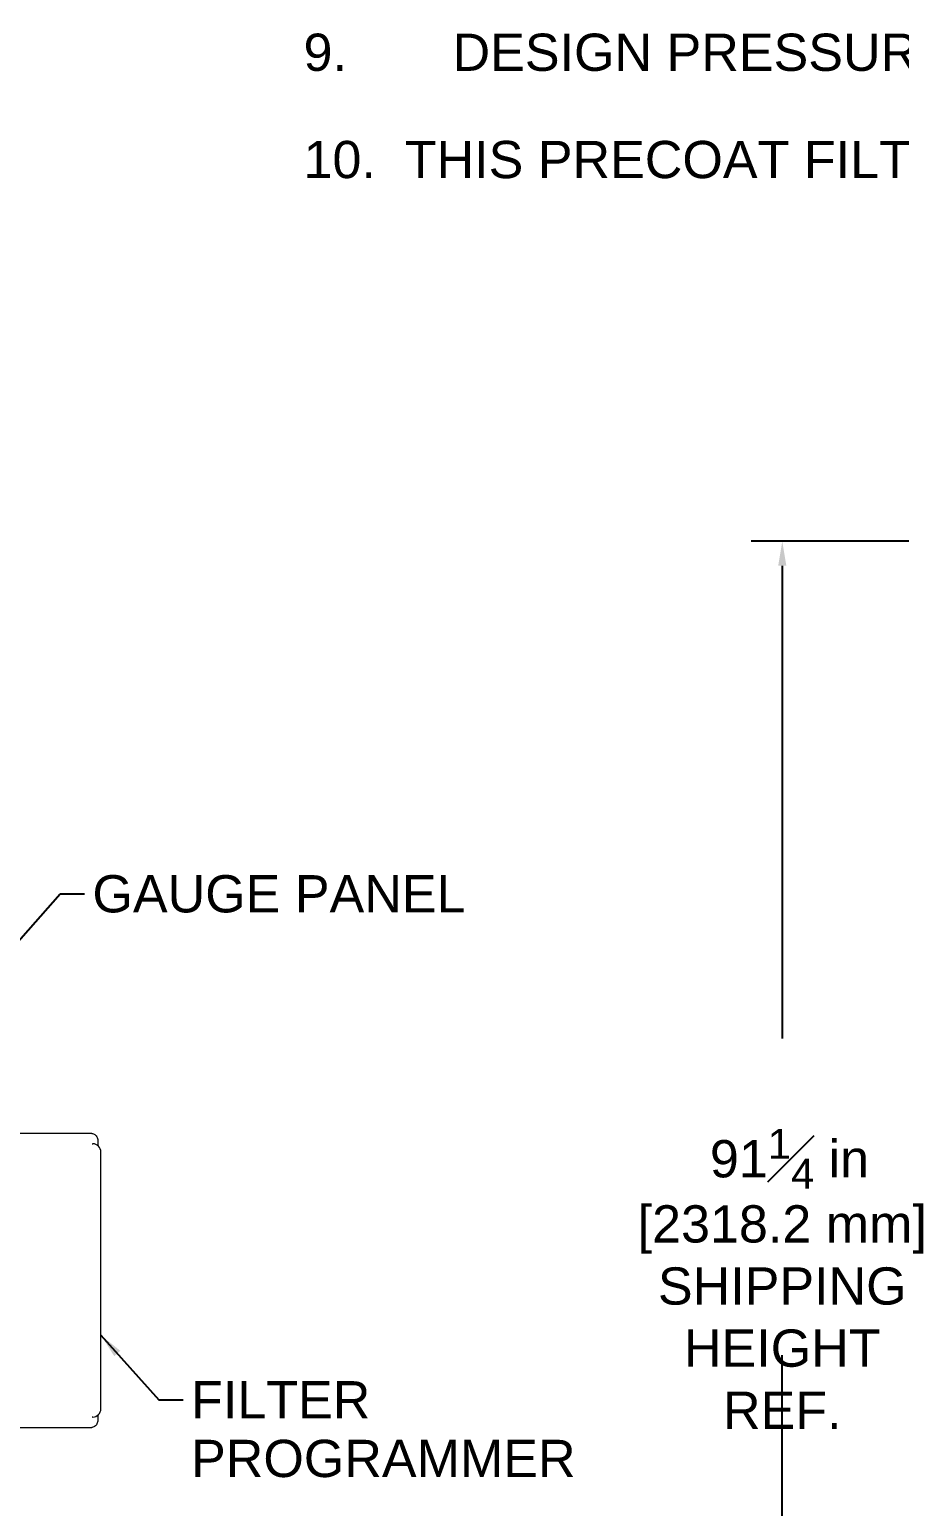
# Model space of a CAD drawing. Header units: inches. Extents: x 19 to 503, y 7 to 322.
# Drawn here: x 277.1 to 329.7, y 92.7 to 181.9 of the extents above; entities that cross this region are included whole.
import ezdxf

# ---------------------------------------------------------------- set-up
doc = ezdxf.new("R2010")
doc.units = ezdxf.units.IN
doc.header["$LTSCALE"] = 15
doc.header["$MEASUREMENT"] = 0
for name, color, linetype, lineweight in [('Dimension (ANSI)', 7, 'Continuous', 25), ('Symbol (ANSI)', 7, 'Continuous', 25), ('Visible (ANSI)', 7, 'Continuous', 50)]:
    doc.layers.add(name, color=color, linetype=linetype, lineweight=lineweight)
doc.styles.add('MEMCOR Medium', font='arial.ttf')
doc.styles.add('Standard D-E NeptuneBenson', font='arial.ttf')
doc.dimstyles.new('Default (ANSI)', dxfattribs={"dimscale": 15, "dimtxt": 0.15, "dimasz": 0.098425, "dimexe": 0.125, "dimexo": 0.0625, "dimgap": 0.031496, "dimtad": 0, "dimtih": 1, "dimtoh": 1, "dimdec": 4, "dimrnd": 1e-08, "dimzin": 3, "dimdsep": 46, "dimlunit": 5, "dimtxsty": 'MEMCOR Medium', "dimcen": 0.09, "dimdle": 0.393701, "dimclrd": 256, "dimclre": 256, "dimclrt": 256, "dimadec": 0, "dimazin": 1, "dimtfac": 0.8, "dimtofl": 0, "dimtmove": 0, "dimatfit": 3, "dimfxl": 1, "dimfrac": 1, "dimtolj": 1, "dimtzin": 4, "dimlwd": -1, "dimlwe": -1, "dimarcsym": 0})
doc.dimstyles.new('Default (ANSI)$7', dxfattribs={"dimscale": 15, "dimtxt": 0.15, "dimasz": 0.098425, "dimexe": 0.125, "dimexo": 0.0625, "dimgap": 0.031496, "dimtad": 0, "dimtih": 1, "dimtoh": 1, "dimdec": 4, "dimrnd": 1e-08, "dimzin": 3, "dimdsep": 46, "dimlunit": 5, "dimtxsty": 'MEMCOR Medium', "dimcen": 0.09, "dimdle": 0.393701, "dimclrd": 256, "dimclre": 256, "dimclrt": 256, "dimadec": 0, "dimazin": 1, "dimtfac": 0.8, "dimtofl": 0, "dimtmove": 0, "dimatfit": 3, "dimfxl": 1, "dimfrac": 1, "dimtolj": 1, "dimtzin": 4, "dimlwd": -1, "dimlwe": -1, "dimarcsym": 0})

# ---------------------------------------------------------------- blocks, each defined once
blk = doc.blocks.new('*D25')
at = {"layer": 'Defpoints', "color": 0, "transparency": 16777216}
for p in [(389.524, 150.965), (322.574, 59.697), (369.936, 59.697)]:
    blk.add_point(p, dxfattribs=at)
at = {"layer": 'Dimension (ANSI)', "transparency": 16777216}
for p, q in [((388.587, 150.965), (320.699, 150.965)), ((322.574, 149.489), (322.574, 120.941)), ((322.574, 61.174), (322.574, 101.819)), ((368.999, 59.697), (320.699, 59.697))]:
    blk.add_line(p, q, dxfattribs=at)
for points in [[(322.328, 149.489), (322.82, 149.489), (322.574, 150.965)], [(322.328, 61.174), (322.82, 61.174), (322.574, 59.697)]]:
    blk.add_solid(points, dxfattribs=at)
at = {"layer": 'Dimension (ANSI)', "transparency": 16777216, "char_height": 2.25, "attachment_point": 5, "style": 'MEMCOR Medium'}
for s, insert in [('\\A1; \\fArial|b0|i0;91{\\H0.8x;\\S1#4;} in', (322.574, 113.675)), ('\\A1;[2318.2 mm]{\\P\\fArial|b0|i0;SHIPPING\\P\\fArial|b0|i0;HEIGHT\\P\\fArial|b0|i0;REF.}', (322.574, 104.114))]:
    blk.add_mtext(s, dxfattribs=dict(at, insert=insert))

msp = doc.modelspace()

# ---------------------------------------------------------------- linework, layer by layer
at = {"layer": 'Visible (ANSI)', "linetype": 'Continuous', "lineweight": 18}
for p, q in [((280.871781, 115.200384), (273.621781, 115.200384)), ((281.246781, 114.700384), (281.246781, 114.462061)), ((281.429794, 98.575384), (281.429794, 114.075384)), ((281.246781, 98.188707), (281.246781, 97.950384)), ((273.621781, 97.450384), (280.871781, 97.450384))]:
    msp.add_line(p, q, dxfattribs=at)
for centre, start, end in [((280.929794, 114.075384), 0, 90), ((280.929794, 98.575384), 270, 0)]:
    msp.add_arc(centre, 0.5, start, end, dxfattribs=at)
for points, knots in [([(280.871781, 115.200384), (280.907058, 115.200384), (280.942169, 115.194154), (281.008025, 115.171636), (281.03808, 115.154831), (281.095445, 115.11252), (281.120284, 115.086039), (281.167867, 115.022913), (281.187112, 114.985683), (281.21699, 114.910405), (281.227465, 114.872202), (281.241889, 114.794811), (281.245773, 114.755631), (281.246724, 114.711042), (281.246781, 114.705713), (281.246781, 114.700384)], [4.71238898, 4.71238898, 4.71238898, 4.71238898, 4.881717064, 4.881717064, 5.065708718, 5.065708718, 5.298074764, 5.298074764, 5.61223403, 5.61223403, 5.926393295, 5.926393295, 6.24055256, 6.24055256, 6.283185307, 6.283185307, 6.283185307, 6.283185307]), ([(280.908748, 114.579484), (280.908748, 114.579484), (280.913583, 114.577102), (280.923694, 114.575618), (280.926742, 114.575384), (280.929794, 114.575384)], [1.3021109587, 1.3021109587, 1.3021109587, 1.3021109587, 1.4975605794, 1.4975605794, 1.5707963268, 1.5707963268, 1.5707963268, 1.5707963268]), ([(281.246781, 97.950384), (281.246781, 97.911114), (281.243734, 97.871856), (281.231122, 97.794225), (281.221611, 97.755864), (281.194157, 97.680292), (281.176364, 97.642969), (281.126032, 97.569833), (281.093208, 97.533261), (281.014112, 97.481861), (280.9744, 97.464293), (280.911278, 97.452287), (280.891535, 97.450384), (280.871781, 97.450384)], [0, 0, 0, 0, 0.314159265, 0.314159265, 0.628318531, 0.628318531, 0.942477796, 0.942477796, 1.256637061, 1.256637061, 1.47597936, 1.47597936, 1.570796327, 1.570796327, 1.570796327, 1.570796327])]:
    msp.add_open_spline(points, degree=3, knots=knots, dxfattribs=at)
msp.add_open_spline([(280.929794, 98.075384), (280.918598, 98.075384), (280.908748, 98.071284), (280.908748, 98.071284)], degree=3, dxfattribs=at)

# ---------------------------------------------------------------- texts
at = {"layer": 'Symbol (ANSI)'}
for s, insert, char_height, width, attachment_point, line_spacing_factor, style in [('\\fArial|b0|i0;NOTES:\\P\\fArial|b0|i0;1.^I\\fArial|b0|i0;FILTER TANK IS TO BE CONSTRUCTED OF HIGH QUALITY A36 CARBON STEEL, UPPER HEAD THICKNESS = 1 1/2" (38.1mm), \\PLOWER HEAD THICKNESS = 5/16" (7.93mm) & SHELL THICKNESS = 1/4" (6.35mm).\\P\\fArial|b0|i0;2.^I\\fArial|b0|i0;INTERIOR OF TANK IS LINED WITH FLEXSOL 3000. EXTERIOR IS COATED WITH 5-8 MILS OF HIGH SOLIDS ENAMEL. NO WELDING \\POR EXTREME HEAT IS TO BE APPLIED TO TANK AFTER LINING OR COATING PROCESS IS DONE.\\P\\fArial|b0|i0;3.^I\\fArial|b0|i0;ELECTRICAL REQUIREMENTS: 120VAC-10-60Hz, 15 AMP CIRCUIT PROTECTION.\\P\\fArial|b0|i0;4.^I\\fArial|b0|i0;LOCATE ALL ELECTRICAL ITEMS IN A NON-HAZARDOUS LOCATION.\\P\\fArial|b0|i0;5.^I\\fArial|b0|i0;ELECTRICAL CONNECTIONS ARE THE RESPONSIBILITY OF THE CUSTOMER.\\P\\fArial|b0|i0;6.^I\\fArial|b0|i0;MEDIA QUANTITIES ARE INDICATED FOR INFORMATIONAL PURPOSES ONLY.\\P\\fArial|b0|i0;7.^I\\fArial|b0|i0;ALL PNEUMATIC TUBING SUPPLIED BY POOL CONTRACTOR.\\P\\fArial|b0|i0;8.^I\\fArial|b0|i0;DRAIN VALVE MUST BE A BUTTERFLY VALVE AND INSTALLED DIRECTLY ON THE BOTTOM TANK HEAD.\\P\\fArial|b0|i0;9.^I\\fArial|b0|i0;DESIGN PRESSURE IS 50 PSI (344.73 kpa). HYDROSTATICALLY TESTED TO 75 PSI (517.11 kpa).\\P\\fArial|b0|i0;10.  THIS PRECOAT FILTER UTILIZES TUBE ELEMENTS AND THE EFFECTIVE  FILTRATION AREA REPRESENTS THE UNCOATED AREA\\P', (293.663442, 252.890936), 2.250000072, 203.25800982, 1, 1.727336, 'Standard D-E NeptuneBenson'), ('\\fArial|b0|i0;FILTER\\P\\fArial|b0|i0;PROGRAMMER', (286.87109, 100.242136), 2.25000007, 23.23228074, 1, 0.944221, 'MEMCOR Medium'), ('\\fArial|b0|i0;8in [DN200]\\P\\fArial|b0|i0;INFLUENT CONN.\\P\\fArial|b0|i0;W/6in\\P\\fArial|b0|i0;REDUCING BUSHING', (357.637195, 100.267342), 2.25000007, 31.96646566, 3, 0.944221, 'MEMCOR Medium')]:
    msp.add_mtext(s, dxfattribs=dict(at, insert=insert, char_height=char_height, width=width, attachment_point=attachment_point, line_spacing_factor=line_spacing_factor, style=style))
at = {"layer": 'Symbol (ANSI)', "insert": (280.914962, 130.801385), "char_height": 2.25000007, "width": 22.53944573, "attachment_point": 1, "style": 'MEMCOR Medium'}
msp.add_mtext('\\fArial|b0|i0;GAUGE PANEL', dxfattribs=at)

# ---------------------------------------------------------------- dimensions: what is measured, and where the dimension line sits
at = {"layer": 'Dimension (ANSI)'}
dim = msp.add_linear_dim(base=(322.573859, 59.697384), p1=(389.524082, 150.965384), p2=(369.936431, 59.697384), angle=90, text=' \\fArial|b0|i0;<> in\\X[2318.2 mm]{\\P\\fArial|b0|i0;SHIPPING\\P\\fArial|b0|i0;HEIGHT\\P\\fArial|b0|i0;REF.}', dimstyle='Default (ANSI)', override={"dimgap": 0.031496, "dimdec": 4, "dimpost": '', "dimtol": 0, "dimlim": 0, "dimtp": 0, "dimtm": 0, "dimtdec": 2, "dimatfit": 1}, dxfattribs=at)
dim.commit()
dim.dimension.update_dxf_attribs({"geometry": '*D25', "text_midpoint": (322.573859, 111.379821), "dimtype": 160})

# ---------------------------------------------------------------- leaders
at = {"layer": 'Symbol (ANSI)', "annotation_type": 0, "has_hookline": 1}
for points, hookline_direction, text_width in [([(274.234826, 124.322567), (278.966143, 129.676385), (280.442521, 129.676385)], 0, 22.254435), ([(281.429794, 103.013616), (284.922271, 99.117136), (286.398649, 99.117136)], 0, 22.943555), ([(367.599082, 80.285412), (359.586013, 99.142342), (358.109636, 99.142342)], 1, 31.515349)]:
    msp.add_leader(points, dimstyle='Default (ANSI)$7', override={"dimtad": 0}, dxfattribs=dict(at, hookline_direction=hookline_direction, text_width=text_width))

doc.saveas('drawing.dxf')
